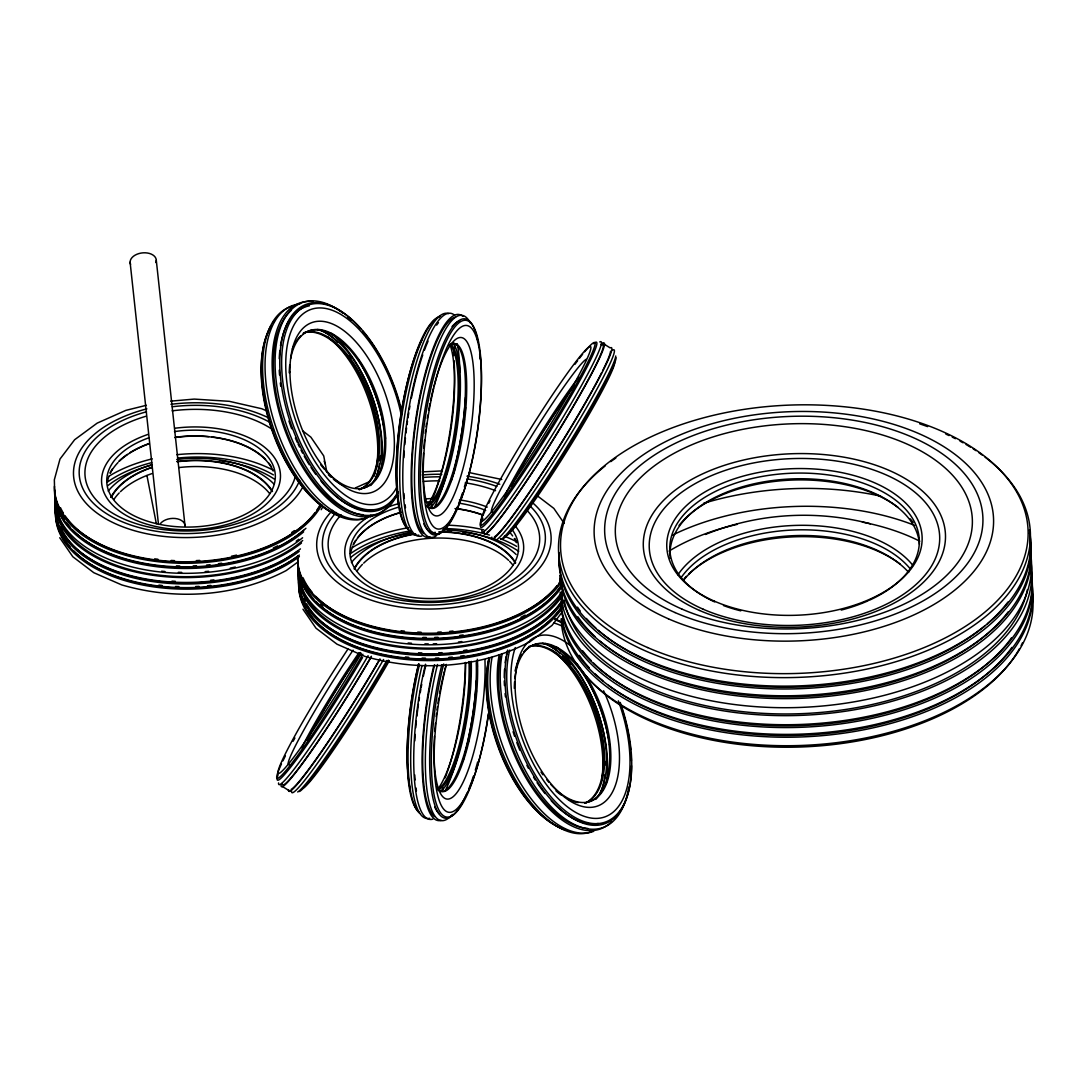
<?xml version="1.0" encoding="UTF-8"?>
<svg xmlns="http://www.w3.org/2000/svg" width="1086" height="1086" viewBox="0 0 1086 1086"><rect width="100%" height="100%" fill="white"/><g stroke="black" fill="none" stroke-linecap="round" stroke-linejoin="round"><path stroke-width="1.5" d="M561.869 612.409L552.041 625.387L529.71 641.88M298.338 561.666L286.283 570.517C236.096 596.893 175.769 600.667 121.673 584.892L93.803 572.702L72.816 556.738L59.744 537.733M355.461 487.885L369.05 481.845M529.493 641.989C479.293 668.365 418.979 672.139 364.869 656.378L336.999 644.188L316.026 628.21L302.94 609.205M705.466 534.461C757.417 513.135 816.115 509.592 870.375 523.805M146.352 405.295L125.854 410.372L97.17 423.133L74.622 439.735L59.988 459.066L54.341 479.808L54.476 484.777A136.836 78.518 -2.2 0 0 167.746 561.136A136.836 78.518 -2.2 0 0 321.008 504.528M170.733 401.141L194.258 399.091L229.336 401.331L261.794 408.743L268.12 411.513M422.332 471.881L442.464 470.876M469.193 472.586L501.746 479.483M602.798 343.298L610.196 347.914A112.577 8.091 -58 0 1 557.566 449.278A112.577 8.091 -58 0 1 491.809 537.136M282.645 786.617L290.03 791.232M536.796 495.406L553.833 508.384L564.163 523.371M302.777 430.911L310.868 437.142L323.723 455.916L326.805 471.853M146.936 475.492L156.343 523.723M156.303 260.355L185.041 525.963A13.141 8.43 -6.2 0 0 175.199 518.484A13.141 8.43 -6.2 0 0 160.538 523.452M130.103 262.201L158.488 524.443M174.479 431.576A84.341 48.395 -2.2 0 1 273.333 486.976A84.341 48.395 -2.2 0 1 141.099 518.918A84.341 48.395 -2.2 0 1 149.067 437.712M174.846 428.251A89.5 51.354 -2.2 0 1 278.002 488.116A89.5 51.354 -2.2 0 1 136.632 520.561A89.5 51.354 -2.2 0 1 148.171 434.359M295.609 475.261A105.831 60.735 -2.2 0 1 128.162 520.791A105.831 60.735 -2.2 0 1 146.189 416.196M172.145 410.834A105.831 60.735 -2.2 0 1 274.229 430.721M299.614 480.284A111.559 64.02 -2.2 0 1 119.772 520.71A111.559 64.02 -2.2 0 1 146.515 411.77M172.335 406.748A111.559 64.02 -2.2 0 1 270.061 422.413M303.17 486.256A117.288 67.305 -2.2 0 1 111.939 522.081A117.288 67.305 -2.2 0 1 146.881 408.852M170.977 404.304A117.288 67.305 -2.2 0 1 268.704 417.893M324.13 461.197A136.836 78.518 -2.2 0 1 325.311 464.238M294.442 530.592A135.261 77.608 -2.2 0 1 291.686 532.479M236.572 555.109A135.261 77.608 -2.2 0 1 231.522 556.208M199.702 560.417A135.261 77.608 -2.2 0 1 196.335 560.593M174.52 560.62A135.261 77.608 -2.2 0 1 171.167 560.444M157.918 559.249A135.261 77.608 -2.2 0 1 154.674 558.842M320.234 504.596A135.261 77.608 -2.2 0 1 316.84 510.149M314.872 512.891A135.261 77.608 -2.2 0 1 188 562.372A135.261 77.608 -2.2 0 1 65.146 515.891M63.409 513.189A135.261 77.608 -2.2 0 1 60.49 507.705M321.795 504.732A136.836 78.518 -2.2 0 1 168.982 562.738A136.836 78.518 -2.2 0 1 54.531 486.297M322.623 507.067A136.836 78.518 -2.2 0 1 321.198 509.701M305.926 528.285A136.836 78.518 -2.2 0 1 150.832 564.381A136.836 78.518 -2.2 0 1 54.68 489.949M303.523 530.362A135.261 77.608 -2.2 0 1 72.789 530.09M70.468 527.592A135.261 77.608 -2.2 0 1 66.287 522.393M64.454 519.719A135.261 77.608 -2.2 0 1 60.069 511.506M303.632 531.869A136.836 78.518 -2.2 0 1 148.877 565.575A136.836 78.518 -2.2 0 1 54.734 491.469M302.6 537.76A136.836 78.518 -2.2 0 1 145.483 569.838A136.836 78.518 -2.2 0 1 55.169 493.18M298.826 539.253A135.261 77.608 -2.2 0 1 296.22 541.195M235.336 567.041A135.261 77.608 -2.2 0 1 230.273 568.114M208.58 571.29A135.261 77.608 -2.2 0 1 205.213 571.603M181.688 572.39A135.261 77.608 -2.2 0 1 178.335 572.308M164.936 571.507A135.261 77.608 -2.2 0 1 161.638 571.182M302.695 540.502A135.261 77.608 -2.2 0 1 160.212 575.268A135.261 77.608 -2.2 0 1 57.897 513.026M301.514 543.027A136.836 78.518 -2.2 0 1 144.655 573.91A136.836 78.518 -2.2 0 1 55.332 497.442M300.428 548.892A136.836 78.518 -2.2 0 1 143.854 578.594A136.836 78.518 -2.2 0 1 55.508 502.316M297.944 550.874A135.261 77.608 -2.2 0 1 163.009 581.933A135.261 77.608 -2.2 0 1 60.667 527.022M299.193 551.403A136.836 78.518 -2.2 0 1 145.483 580.399A136.836 78.518 -2.2 0 1 55.332 506.972M299.329 555.055A136.836 78.518 -2.2 0 1 145.619 584.051A136.836 78.518 -2.2 0 1 55.467 510.624M298.148 556.046A135.261 77.608 -2.2 0 1 73.59 550.765M70.156 546.991A135.261 77.608 -2.2 0 1 60.87 532.194M299.383 556.575A136.836 78.518 -2.2 0 1 145.687 585.571A136.836 78.518 -2.2 0 1 55.535 512.144M277.731 545.824A135.261 77.608 -2.2 0 1 273.346 547.955M221.612 563.213A135.261 77.608 -2.2 0 1 218.327 563.702M210.019 564.734A135.261 77.608 -2.2 0 1 206.652 565.059M196.525 565.765A135.261 77.608 -2.2 0 1 193.159 565.901M179.774 565.969A135.261 77.608 -2.2 0 1 176.407 565.86M213.956 579.87A135.261 77.608 -2.2 0 1 210.616 580.25M175.321 581.309A135.261 77.608 -2.2 0 1 171.968 581.132M210.806 585.422A135.261 77.608 -2.2 0 1 207.453 585.748M199.009 586.372A135.261 77.608 -2.2 0 1 195.643 586.521M178.878 586.603A135.261 77.608 -2.2 0 1 175.525 586.481M162.181 585.476A135.261 77.608 -2.2 0 1 158.909 585.11M107.595 480.867A84.341 48.395 -2.2 0 1 109.007 476.13M110.392 473.034A84.341 48.395 -2.2 0 1 118.062 462.487M119.297 461.251A84.341 48.395 -2.2 0 1 149.298 443.699M174.71 437.549A84.341 48.395 -2.2 0 1 273.183 471.08M113.935 499.411A84.341 48.395 -2.2 0 1 119.229 492.908M120.465 491.673A84.341 48.395 -2.2 0 1 152.054 473.564M179.217 467.537A84.341 48.395 -2.2 0 1 269.654 493.614M111.329 497.469A84.341 48.395 -2.2 0 1 151.823 467.577M177.317 461.767A84.341 48.395 -2.2 0 1 272.097 491.524M110.935 497.361A84.749 48.626 -2.2 0 1 151.633 467.333M176.882 461.536A84.749 48.626 -2.2 0 1 272.477 491.388M108.206 491.076A93.138 53.445 -2.2 0 1 152.352 464.577M176.733 459.514A93.138 53.445 -2.2 0 1 274.025 484.112M109.998 473.034A84.749 48.626 -2.2 0 1 112.387 468.962M118.944 461.183A84.749 48.626 -2.2 0 1 127.279 454.423M129.994 452.645A84.749 48.626 -2.2 0 1 149.094 443.55M175.946 437.196A84.749 48.626 -2.2 0 1 193.308 435.961M194.991 435.948A84.749 48.626 -2.2 0 1 208.553 436.572M211.879 436.925A84.749 48.626 -2.2 0 1 265.622 459.432M268.866 463.152A84.749 48.626 -2.2 0 1 271.541 467.061M107.677 485.754A106.659 61.196 -2.2 0 1 150.995 465.256M219.576 460.6A106.659 61.196 -2.2 0 1 274.106 478.926M107.202 482.225A111.559 64.02 -2.2 0 1 151.687 462.65M177.547 458.088A111.559 64.02 -2.2 0 1 273.4 474.894M109.265 476.035A116.46 66.83 -2.2 0 1 152.298 458.862M176.855 454.695A116.46 66.83 -2.2 0 1 272.898 470.034M429.676 818.26A112.129 27.842 -81.9 0 1 422.02 665.542M432.798 819.17A112.577 27.951 -81.9 0 1 425.481 664.238M441.174 820.364A112.577 27.951 -81.9 0 1 433.857 665.446M488.388 713.787A107.799 26.77 -81.9 0 1 441.513 813.984A107.799 26.77 -81.9 0 1 443.712 663.967M489.379 707.828A102.776 25.521 -81.9 0 1 444.513 810.02A102.776 25.521 -81.9 0 1 445.966 666.329M443.169 788.151A96.708 24.014 -81.9 0 1 441.364 791.341M477.216 662.08A108.722 27.001 -81.9 0 1 477.107 667.252M476.455 680.393A108.722 27.001 -81.9 0 1 464.713 754.797M464.279 756.467A108.722 27.001 -81.9 0 1 462.935 761.422M477.65 762.005A109.143 27.109 -81.9 0 1 475.329 770.11M473.374 776.259A109.143 27.109 -81.9 0 1 471.894 780.617M471.324 782.246A109.143 27.109 -81.9 0 1 468.948 788.49M467.116 792.861A109.143 27.109 -81.9 0 1 432.472 796.011A109.143 27.109 -81.9 0 1 441.866 664.7M468.989 661.51A83.215 20.661 -81.9 0 1 438.377 789.06M465.432 662.46A102.776 25.521 -81.9 0 1 447.432 771.589M446.93 773.028A102.776 25.521 -81.9 0 1 445.138 777.915M409.816 787.513A102.776 25.521 -81.9 0 1 409.15 783.793M408.716 780.848A102.776 25.521 -81.9 0 1 407.847 772.784M407.589 769.336A102.776 25.521 -81.9 0 1 418.626 663.953M418.626 811.744A107.799 26.77 -81.9 0 1 418.775 663.655M439.477 813.957A107.025 26.58 -81.9 0 1 434.671 806.952M484.94 659.704A90.057 22.358 -81.9 0 1 458.577 790.309A90.057 22.358 -81.9 0 1 434.454 736.281M434.767 731.448A90.057 22.358 -81.9 0 1 435.445 723.235M436.151 716.624A90.057 22.358 -81.9 0 1 436.545 713.326M436.979 709.986A90.057 22.358 -81.9 0 1 437.441 706.633M437.93 703.294A90.057 22.358 -81.9 0 1 438.73 698.298M439.599 693.384A90.057 22.358 -81.9 0 1 444.405 671.257M444.853 669.533A90.057 22.358 -81.9 0 1 446.251 664.415M434.427 816.604A110.392 27.408 -81.9 0 1 434.631 664.754M452.373 814.446A112.129 27.842 -81.9 0 1 426.377 784.879A112.129 27.842 -81.9 0 1 437.495 664.51M477.256 662.188A86.622 21.503 -81.9 0 1 477.338 666.994M476.455 690.601A86.622 21.503 -81.9 0 1 476.17 694.008M474.283 710.57A86.622 21.503 -81.9 0 1 473.822 713.787M468.894 739.878A86.622 21.503 -81.9 0 1 468.134 743.082M470.238 661.686A83.215 20.661 -81.9 0 1 438.459 789.902M471.243 661.333A86.622 21.503 -81.9 0 1 440.577 791.626M477.324 659.243A83.215 20.661 -81.9 0 1 464.333 757.879A83.215 20.661 -81.9 0 1 436.599 786.766M476.238 662.541A83.215 20.661 -81.9 0 1 464.184 754.132A83.215 20.661 -81.9 0 1 438.052 789.984M458.591 753.032A102.233 25.385 -81.9 0 1 445.681 789.821M465.541 662.976A90.057 22.358 -81.9 0 1 438.663 788.056M419.63 813.238A109.143 27.109 -81.9 0 1 419.454 664.632M416.427 790.852A110.392 27.408 -81.9 0 1 415.992 787.934M415.11 780.006A110.392 27.408 -81.9 0 1 414.73 774.888M414.784 740.91A110.392 27.408 -81.9 0 1 415.191 734.435M415.721 727.81A110.392 27.408 -81.9 0 1 416.345 721.131M416.902 716.136A110.392 27.408 -81.9 0 1 418.409 704.38M418.911 700.986A110.392 27.408 -81.9 0 1 419.427 697.619M420.255 692.596A110.392 27.408 -81.9 0 1 420.825 689.284M421.124 687.642A110.392 27.408 -81.9 0 1 421.735 684.37M423.364 676.211A110.392 27.408 -81.9 0 1 425.875 665.094M368.086 655.7A112.129 8.064 -58 0 1 307.501 750.888A112.129 8.064 -58 0 1 278.573 782.938M371.412 656.256A110.392 7.928 -58 0 1 311.275 750.983A110.392 7.928 -58 0 1 282.292 783.237M371.005 657.315A112.577 8.091 -58 0 1 310.175 752.883A112.577 8.091 -58 0 1 281.125 785.069M380.073 659.026A112.577 8.091 -58 0 1 318.415 756.29A112.577 8.091 -58 0 1 288.523 789.671M386.887 660.451A109.143 7.846 -58 0 1 297.673 791.979M301.759 747.779A83.215 5.987 -58 0 1 358.882 652.808M361.285 653.256A102.776 7.385 -58 0 1 278.6 773.368A102.776 7.385 -58 0 1 347.982 649.021M362.873 654.22A107.799 7.751 -58 0 1 295.854 757.96A107.799 7.751 -58 0 1 281.491 763.892M282.93 760.865A107.799 7.751 -58 0 1 285.387 755.897M293.125 741.222A107.799 7.751 -58 0 1 294.903 737.978M362.575 657.519A109.143 7.846 -58 0 1 300.673 753.793A109.143 7.846 -58 0 1 278.125 774.63M389.345 660.668A102.776 7.385 -58 0 1 303.333 788.042M379.679 659.365A110.392 7.928 -58 0 1 291.17 789.386M383.575 659.473A112.129 8.064 -58 0 1 321.755 757.186A112.129 8.064 -58 0 1 291.564 791.042M307.162 740.028A83.215 5.987 -58 0 1 359.995 653.5M289.405 764.463A90.057 6.475 -58 0 1 304.555 728.747A90.057 6.475 -58 0 1 353.099 650.134M312.116 730.254A86.622 6.231 -58 0 1 320.424 715.742M321.239 714.344A86.622 6.231 -58 0 1 360.294 652.55M388.421 660.179A107.799 7.751 -58 0 1 299.478 791.518M405.512 507.678A110.392 27.408 -81.9 0 1 405.078 504.759M404.345 498.474A110.392 27.408 -81.9 0 1 403.938 493.438M403.87 457.735A110.392 27.408 -81.9 0 1 404.277 451.26M404.793 444.636A110.392 27.408 -81.9 0 1 405.431 437.97M405.974 432.961A110.392 27.408 -81.9 0 1 406.585 427.952M407.033 424.585A110.392 27.408 -81.9 0 1 407.494 421.205M407.983 417.825A110.392 27.408 -81.9 0 1 408.784 412.761M409.327 409.422A110.392 27.408 -81.9 0 1 409.911 406.11M411.445 397.924A110.392 27.408 -81.9 0 1 422.753 354.905M424.436 350.208A110.392 27.408 -81.9 0 1 428.088 341.085M436.653 325.108A110.392 27.408 -81.9 0 1 438.472 322.664M411.35 531.583A109.143 27.109 -81.9 0 1 400.72 423.431A109.143 27.109 -81.9 0 1 440.441 316.026M418.762 535.086A112.129 27.842 -81.9 0 1 403.449 423.92A112.129 27.842 -81.9 0 1 448.654 313.637M421.884 535.995A112.577 27.951 -81.9 0 1 407.331 418.544A112.577 27.951 -81.9 0 1 454.6 315.211M430.26 537.19A112.577 27.951 -81.9 0 1 415.707 419.739A112.577 27.951 -81.9 0 1 462.975 316.406M453.351 352.353A102.776 25.521 -81.9 0 1 453.676 355.611M454.084 360.742A102.776 25.521 -81.9 0 1 436.504 488.415M436.015 489.854A102.776 25.521 -81.9 0 1 432.377 499.356M400.951 512.47A102.776 25.521 -81.9 0 1 399.648 507.814M398.888 504.338A102.776 25.521 -81.9 0 1 398.236 500.619M398.005 499.166A102.776 25.521 -81.9 0 1 396.933 489.623M396.675 486.161A102.776 25.521 -81.9 0 1 422.142 339.348M407.712 528.57A107.799 26.77 -81.9 0 1 400.612 417.676A107.799 26.77 -81.9 0 1 439.043 317.18M449.075 345.769A83.215 20.661 -81.9 0 1 464.224 424.124A83.215 20.661 -81.9 0 1 428.386 506.986M451.314 343.61A83.215 20.661 -81.9 0 1 462.079 430.423A83.215 20.661 -81.9 0 1 427.137 506.809M436.056 536.05A112.129 27.842 -81.9 0 1 419.848 414.676A112.129 27.842 -81.9 0 1 470.347 323.044M441.459 531.271A112.129 27.842 -81.9 0 1 438.744 534.068M457.423 506.809A109.143 27.109 -81.9 0 1 420.201 504.271A109.143 27.109 -81.9 0 1 438.554 355.964A109.143 27.109 -81.9 0 1 477.894 341.411M479.673 354.063A109.143 27.109 -81.9 0 1 480.08 359.045M465.813 482.116A109.143 27.109 -81.9 0 1 464.401 486.935M462.46 493.085A109.143 27.109 -81.9 0 1 460.98 497.442M460.396 499.071A109.143 27.109 -81.9 0 1 458.631 503.795M453.907 343.217A96.708 24.014 -81.9 0 1 455.007 348.022M432.242 504.976A96.708 24.014 -81.9 0 1 430.45 508.167M433.925 386.358A90.057 22.358 -81.9 0 1 472.668 360.742A90.057 22.358 -81.9 0 1 450.663 502.044A90.057 22.358 -81.9 0 1 423.54 453.106M423.852 448.274A90.057 22.358 -81.9 0 1 424.531 440.061M425.237 433.45A90.057 22.358 -81.9 0 1 425.631 430.151M426.051 426.812A90.057 22.358 -81.9 0 1 426.526 423.459M427.273 418.449A90.057 22.358 -81.9 0 1 427.816 415.123M428.671 410.209A90.057 22.358 -81.9 0 1 429.92 403.72M430.585 400.503A90.057 22.358 -81.9 0 1 433.477 388.082M465.541 397.218A108.722 27.001 -81.9 0 1 454.165 470.129M453.364 473.292A108.722 27.001 -81.9 0 1 451.097 481.492M450.283 344.683A83.215 20.661 -81.9 0 1 455.129 427.232A83.215 20.661 -81.9 0 1 427.463 505.886M435.35 532.33A107.025 26.58 -81.9 0 1 423.744 523.778M452.047 326.56A107.025 26.58 -81.9 0 1 459.663 320.899M453.12 342.769A86.622 21.503 -81.9 0 1 457.22 427.504A86.622 21.503 -81.9 0 1 429.662 508.452M423.513 533.43A110.392 27.408 -81.9 0 1 416.237 419.861A110.392 27.408 -81.9 0 1 455.591 316.936M465.541 407.426A86.622 21.503 -81.9 0 1 465.256 410.834M464.374 419.386A86.622 21.503 -81.9 0 1 463.993 422.576M454.667 469.614A86.622 21.503 -81.9 0 1 453.256 474.365M450.595 343.95A83.215 20.661 -81.9 0 1 456.378 427.422A83.215 20.661 -81.9 0 1 427.545 506.728M457.26 343.787A102.233 25.385 -81.9 0 1 459.867 371.955M447.676 469.858A102.233 25.385 -81.9 0 1 434.753 506.66M450.133 344.914A90.057 22.358 -81.9 0 1 451.165 427.517A90.057 22.358 -81.9 0 1 426.92 506.076M601.671 345.158A110.392 7.928 -58 0 1 557.661 432.282A110.392 7.928 -58 0 1 487.071 532.235M616.115 357.81A107.799 7.751 -58 0 1 564.272 453.364A107.799 7.751 -58 0 1 502.764 538.982M614.69 362.765A102.776 7.385 -58 0 1 565.263 453.88A102.776 7.385 -58 0 1 506.619 535.507M593.485 343.719A109.143 7.846 -58 0 1 539.579 448.084A109.143 7.846 -58 0 1 482.876 518.293M599.771 341.941A112.129 8.064 -58 0 1 547.358 442.898A112.129 8.064 -58 0 1 481.858 530.402M601.074 344.506A112.577 8.091 -58 0 1 553.29 439.667A112.577 8.091 -58 0 1 484.41 532.52M584.621 351.783A107.799 7.751 -58 0 1 546.285 434.753A107.799 7.751 -58 0 1 482.469 516.583M482.971 515.388A107.799 7.751 -58 0 1 484.777 511.357M488.673 503.361A107.799 7.751 -58 0 1 490.03 500.687M574.861 364.394A107.799 7.751 -58 0 1 577.643 360.674M579.381 358.38A107.799 7.751 -58 0 1 582.625 354.226M612.762 350.045A112.129 8.064 -58 0 1 560.335 451.002A112.129 8.064 -58 0 1 494.849 538.507M615.735 355.991A109.143 7.846 -58 0 1 563.254 452.753A109.143 7.846 -58 0 1 500.958 539.443M504.298 496.791A83.215 5.987 -58 0 1 575.824 381.172M576.707 380.005A83.215 5.987 -58 0 1 578.879 377.236M492.691 511.913A90.057 6.475 -58 0 1 528.597 440.848A90.057 6.475 -58 0 1 586.182 359.317M610.549 351.294A110.392 7.928 -58 0 1 602.554 370.883M601.671 372.634A110.392 7.928 -58 0 1 592.766 389.453M591.911 390.987A110.392 7.928 -58 0 1 494.456 536.837M511.167 486.107A83.215 5.987 -58 0 1 574.087 385.666M513.909 480.392A86.622 6.231 -58 0 1 568.983 392.222M511.452 528.692A84.341 48.395 -2.2 0 1 468.704 593.39A84.341 48.395 -2.2 0 1 357.62 572.281A84.341 48.395 -2.2 0 1 398.372 507.203M426.092 502.112A84.341 48.395 -2.2 0 1 431.196 501.786M459.609 503.266A84.341 48.395 -2.2 0 1 485.686 510.42M515.09 525.787A89.5 51.354 -2.2 0 1 481.437 592.264A89.5 51.354 -2.2 0 1 364.122 583.576A89.5 51.354 -2.2 0 1 371.005 515.117M385.218 508.112A89.5 51.354 -2.2 0 1 398.874 503.551M424.68 498.99A89.5 51.354 -2.2 0 1 433.056 498.488M459.446 499.886A89.5 51.354 -2.2 0 1 487.261 507.094M526.764 510.149A105.831 60.735 -2.2 0 1 433.857 602.404A105.831 60.735 -2.2 0 1 341.085 514.886M423.445 481.451A105.831 60.735 -2.2 0 1 439.681 480.826M465.378 482.822A105.831 60.735 -2.2 0 1 495.555 490.682M529.547 505.547A111.559 64.02 -2.2 0 1 435.825 604.902A111.559 64.02 -2.2 0 1 336.253 512.497M423.621 477.406A111.559 64.02 -2.2 0 1 439.966 476.808M466.953 478.899A111.559 64.02 -2.2 0 1 496.818 486.419M532.344 502.533A117.288 67.305 -2.2 0 1 512.103 589.779A117.288 67.305 -2.2 0 1 359.819 595.739A117.288 67.305 -2.2 0 1 332.628 510.352M422.223 474.949A117.288 67.305 -2.2 0 1 441.812 474.256M466.966 476.184A117.288 67.305 -2.2 0 1 499.764 484.234M561.774 579.938A136.836 78.518 -2.2 0 1 407.426 632.323A136.836 78.518 -2.2 0 1 297.673 556.249M560.96 580.25A135.261 77.608 -2.2 0 1 559.086 583.006M557.023 585.734A135.261 77.608 -2.2 0 1 438.771 633.627A135.261 77.608 -2.2 0 1 315.782 596.39M312.361 592.617A135.261 77.608 -2.2 0 1 303.075 577.806M561.829 581.458A136.836 78.518 -2.2 0 1 407.481 633.844A136.836 78.518 -2.2 0 1 297.727 557.77M561.964 585.11A136.836 78.518 -2.2 0 1 407.63 637.496A136.836 78.518 -2.2 0 1 297.876 561.421M561.163 585.422A135.261 77.608 -2.2 0 1 444.052 638.527A135.261 77.608 -2.2 0 1 315.985 601.563M313.664 599.065A135.261 77.608 -2.2 0 1 304.542 585.734M562.032 586.63A136.836 78.518 -2.2 0 1 407.684 639.016A136.836 78.518 -2.2 0 1 297.931 562.942M563.064 590.2A136.836 78.518 -2.2 0 1 409.042 643.984A136.836 78.518 -2.2 0 1 298.121 567.802M562.385 593.16A135.261 77.608 -2.2 0 1 421.205 648.03A135.261 77.608 -2.2 0 1 301.094 584.499M563.227 594.449A136.836 78.518 -2.2 0 1 406.531 648.003A136.836 78.518 -2.2 0 1 298.528 568.915M562.562 600.626A136.836 78.518 -2.2 0 1 405.553 652.754A136.836 78.518 -2.2 0 1 298.718 573.788M561.761 600.938A135.261 77.608 -2.2 0 1 431.997 654.532A135.261 77.608 -2.2 0 1 306.605 603.992M305.139 601.25A135.261 77.608 -2.2 0 1 303.876 598.495M562.629 602.146A136.836 78.518 -2.2 0 1 405.607 654.274A136.836 78.518 -2.2 0 1 298.772 575.308M562.765 605.798A136.836 78.518 -2.2 0 1 408.417 658.17A136.836 78.518 -2.2 0 1 298.677 582.096M561.964 606.11A135.261 77.608 -2.2 0 1 433.463 659.677A135.261 77.608 -2.2 0 1 307.609 610.522M306.048 607.793A135.261 77.608 -2.2 0 1 304.066 603.667M562.819 607.318A136.836 78.518 -2.2 0 1 408.485 659.691A136.836 78.518 -2.2 0 1 298.731 583.63M525.149 615.097A135.261 77.608 -2.2 0 1 520.927 617.31M463.179 634.943A135.261 77.608 -2.2 0 1 459.88 635.405M438.038 637.319A135.261 77.608 -2.2 0 1 434.685 637.428M426.323 637.496A135.261 77.608 -2.2 0 1 422.97 637.441M322.827 606.355A135.261 77.608 -2.2 0 1 320.397 604.278M453.011 631.034A135.261 77.608 -2.2 0 1 449.658 631.373M441.215 631.984A135.261 77.608 -2.2 0 1 437.848 632.147M421.083 632.228A135.261 77.608 -2.2 0 1 417.73 632.093M404.386 631.102A135.261 77.608 -2.2 0 1 401.114 630.735M461.781 641.568A135.261 77.608 -2.2 0 1 458.468 642.016M436.613 643.767A135.261 77.608 -2.2 0 1 433.26 643.849M428.251 643.903A135.261 77.608 -2.2 0 1 424.897 643.862M411.472 643.251A135.261 77.608 -2.2 0 1 408.132 642.98M467.034 649.944A135.261 77.608 -2.2 0 1 463.776 650.446M442.016 652.672A135.261 77.608 -2.2 0 1 438.635 652.835M421.884 652.917A135.261 77.608 -2.2 0 1 418.517 652.781M463.966 655.618A135.261 77.608 -2.2 0 1 460.681 656.093M452.333 657.071A135.261 77.608 -2.2 0 1 448.966 657.369M438.839 658.007A135.261 77.608 -2.2 0 1 435.486 658.116M425.44 658.157A135.261 77.608 -2.2 0 1 422.087 658.075M408.689 657.274A135.261 77.608 -2.2 0 1 405.39 656.949M350.792 552.34A84.341 48.395 -2.2 0 1 352.855 546.041M353.588 544.507A84.341 48.395 -2.2 0 1 400.15 512.741M454.98 508.587A84.341 48.395 -2.2 0 1 482.944 515.212M509.592 532.181A84.341 48.395 -2.2 0 1 512.646 535.955M514.343 538.561A84.341 48.395 -2.2 0 1 516.379 542.566M357.131 570.883A84.341 48.395 -2.2 0 1 362.425 564.381M363.674 563.145A84.341 48.395 -2.2 0 1 508.56 560.322M509.633 561.394A84.341 48.395 -2.2 0 1 512.864 565.087M354.525 568.955A84.341 48.395 -2.2 0 1 415.558 533.973M439.111 532.045A84.341 48.395 -2.2 0 1 515.293 563.01M354.131 568.847A84.749 48.626 -2.2 0 1 415.463 533.688M439.138 531.76A84.749 48.626 -2.2 0 1 515.674 562.874M351.402 562.562A93.138 53.445 -2.2 0 1 410.25 532.493M442.599 529.805A93.138 53.445 -2.2 0 1 516.149 554.512M353.194 544.507A84.749 48.626 -2.2 0 1 355.584 540.434M357.525 537.774A84.749 48.626 -2.2 0 1 398.44 513.026M458.346 508.832A84.749 48.626 -2.2 0 1 483.189 515.076M514.737 538.534A84.749 48.626 -2.2 0 1 516.787 542.552M350.873 557.24A106.659 61.196 -2.2 0 1 410.752 533.145M448.219 530.878A106.659 61.196 -2.2 0 1 451.491 531.04M462.772 532.072A106.659 61.196 -2.2 0 1 518.674 551.321M350.398 553.711A111.559 64.02 -2.2 0 1 409.612 531.068M443.672 528.543A111.559 64.02 -2.2 0 1 489.501 535.099M500.415 538.737A111.559 64.02 -2.2 0 1 516.597 546.367M352.461 547.507A116.46 66.83 -2.2 0 1 408.431 527.728M447.065 525.162A116.46 66.83 -2.2 0 1 483.799 529.846M504.366 536.185A116.46 66.83 -2.2 0 1 516.108 541.507M397.938 492.039A107.799 54.11 70.4 0 1 301.229 444.418A107.799 54.11 70.4 0 1 309.211 304.745A107.799 54.11 70.4 0 1 402.404 413.983M397.395 486.175A102.776 51.585 70.4 0 1 304.786 442.993A102.776 51.585 70.4 0 1 312.496 308.94A102.776 51.585 70.4 0 1 401.44 415.857M342.022 516.705A109.143 54.789 70.4 0 1 274.052 434.794A109.143 54.789 70.4 0 1 271.025 325.746M272.857 322.909A109.143 54.789 70.4 0 1 274.853 320.316M365.738 518.036A112.129 56.282 70.4 0 1 273.333 427.843A112.129 56.282 70.4 0 1 294.197 305.818M367.027 518.036A112.577 56.513 70.4 0 1 274.391 422.603A112.577 56.513 70.4 0 1 299.722 304.026M373.068 515.348A112.577 56.513 70.4 0 1 370.122 516.882M384.322 509.891A112.577 56.513 70.4 0 1 283.229 425.345A112.577 56.513 70.4 0 1 313.053 301.541M305.451 332.411A83.215 41.77 70.4 0 1 370.19 399.349A83.215 41.77 70.4 0 1 359.52 489.514M340.746 515.809A107.799 54.11 70.4 0 1 273.631 434.916A107.799 54.11 70.4 0 1 270.631 327.212M290.668 358.611A83.215 41.77 70.4 0 1 349.217 347.479A83.215 41.77 70.4 0 1 384.281 459.541A83.215 41.77 70.4 0 1 325.732 470.686M324.714 469.573A83.215 41.77 70.4 0 1 320.709 464.822M289.243 372.878A83.215 41.77 70.4 0 1 289.758 364.692M341.371 484.6A83.215 41.77 70.4 0 1 333.402 479.238M330.877 477.121A83.215 41.77 70.4 0 1 328.366 474.813M292.351 349.054A83.215 41.77 70.4 0 1 294.238 344.764M295.025 343.298A83.215 41.77 70.4 0 1 300.673 335.9M303.021 333.959A83.215 41.77 70.4 0 1 374.779 392.752A83.215 41.77 70.4 0 1 361.204 488.7M396.933 495.297A112.129 56.282 70.4 0 1 317.709 483.487A112.129 56.282 70.4 0 1 276.319 344.384A112.129 56.282 70.4 0 1 342.701 312.985M347.561 316.976A112.129 56.282 70.4 0 1 351.199 320.302M398.372 491.931A109.143 54.789 70.4 0 1 316.555 474.243A109.143 54.789 70.4 0 1 283.731 332.411A109.143 54.789 70.4 0 1 360.579 328.637M362.697 331.081A109.143 54.789 70.4 0 1 398.793 401.535M399.702 404.752A109.143 54.789 70.4 0 1 401.711 412.829M321.578 330.375A89.839 45.096 70.4 0 1 337.515 342.076M349.081 355.394A89.839 45.096 70.4 0 1 350.995 358.041M380.331 456.011A89.839 45.096 70.4 0 1 379.896 460.79M379.489 463.844A89.839 45.096 70.4 0 1 375.824 477.989M373.095 509.66A107.025 53.716 70.4 0 1 320.927 481.03M315.863 474.487A107.025 53.716 70.4 0 1 311.03 467.482M309.293 464.74A107.025 53.716 70.4 0 1 304.216 456.106M302.587 453.106A107.025 53.716 70.4 0 1 301.012 450.079M299.492 446.998A107.025 53.716 70.4 0 1 298.026 443.916M297.347 442.45A107.025 53.716 70.4 0 1 295.378 437.97M291.686 428.766A107.025 53.716 70.4 0 1 288.957 420.988M280.758 386.249A107.025 53.716 70.4 0 1 280.324 382.978M279.536 374.901A107.025 53.716 70.4 0 1 279.265 370.177M279.251 358.733A107.025 53.716 70.4 0 1 279.862 350.52M280.487 345.837A107.025 53.716 70.4 0 1 309.32 305.845M358.421 359.67A102.233 51.313 70.4 0 1 383.847 427.056M384.892 433.626A102.233 51.313 70.4 0 1 385.503 438.608M317.533 329.492A86.622 43.481 70.4 0 1 373.082 399.051A86.622 43.481 70.4 0 1 370.638 485.578M303.496 332.845A83.215 41.77 70.4 0 1 370.747 397.517A83.215 41.77 70.4 0 1 359.113 489.705M362.86 514.683A110.392 55.413 70.4 0 1 284.763 426.404A110.392 55.413 70.4 0 1 291.428 310.27M331.61 333.348A96.708 48.544 70.4 0 1 381.295 468.758M327.198 336.565A90.057 45.205 70.4 0 1 376.204 467.93M375.471 471.324A90.057 45.205 70.4 0 1 374.113 476.17M590.865 831.849A112.129 56.282 70.4 0 1 516.284 781.133A112.129 56.282 70.4 0 1 489.664 658.415M530.565 646.224A83.215 41.77 70.4 0 1 595.318 713.163A83.215 41.77 70.4 0 1 584.635 803.328M620.255 702.479A107.799 54.11 70.4 0 1 578.743 819.428A107.799 54.11 70.4 0 1 509.728 650.093M554.96 619.631A107.799 54.11 70.4 0 1 562.317 622.916M593.703 831.306A112.577 56.513 70.4 0 1 518.823 780.4A112.577 56.513 70.4 0 1 492.094 657.179M611.73 821.586A112.577 56.513 70.4 0 1 532.303 787.988A112.577 56.513 70.4 0 1 499.207 654.641M514.886 678.492A83.215 41.77 70.4 0 1 571.358 658.211A83.215 41.77 70.4 0 1 609.748 771.372A83.215 41.77 70.4 0 1 550.846 784.486M548.837 782.246A83.215 41.77 70.4 0 1 546.828 779.87M542.891 774.78A83.215 41.77 70.4 0 1 540.977 772.092M514.33 688.388A83.215 41.77 70.4 0 1 514.588 681.709M578.186 802.581A83.215 41.77 70.4 0 1 569.295 799.812M561.041 794.952A83.215 41.77 70.4 0 1 555.991 790.92M515.076 671.039A83.215 41.77 70.4 0 1 518.701 659.949M519.352 658.578A83.215 41.77 70.4 0 1 521.85 654.342M523.751 651.871A83.215 41.77 70.4 0 1 597.829 701.339A83.215 41.77 70.4 0 1 586.318 802.5M565.697 830.084A109.143 54.789 70.4 0 1 504.243 761.042A109.143 54.789 70.4 0 1 489.107 657.831M618.328 700.837A102.776 51.585 70.4 0 1 577.833 813.563A102.776 51.585 70.4 0 1 515.28 647.568M554.091 623.038A102.776 51.585 70.4 0 1 562.426 626.296M628.808 787.024A112.129 56.282 70.4 0 1 550.493 806.111A112.129 56.282 70.4 0 1 502.153 653.948M554.946 618.871A112.129 56.282 70.4 0 1 562.657 623.16M631.482 765.671A109.143 54.789 70.4 0 1 558.978 807.889A109.143 54.789 70.4 0 1 507.515 651.274M555.19 619.291A109.143 54.789 70.4 0 1 562.67 622.902M619.835 702.628A109.143 54.789 70.4 0 1 622.482 710.556M622.97 712.144A109.143 54.789 70.4 0 1 629.052 737.815M629.581 741.154A109.143 54.789 70.4 0 1 630.627 749.476M630.939 752.761A109.143 54.789 70.4 0 1 631.4 760.797M603.612 690.791A90.057 45.205 70.4 0 1 605.187 801.495A90.057 45.205 70.4 0 1 531.773 753.372A90.057 45.205 70.4 0 1 528.61 641.622M529.778 640.591A90.057 45.205 70.4 0 1 570.164 645.41M565.86 829.623A107.799 54.11 70.4 0 1 504.271 762.155A107.799 54.11 70.4 0 1 488.809 659.066M545.199 643.455A89.839 45.096 70.4 0 1 560.172 653.596M562.629 655.89A89.839 45.096 70.4 0 1 570.272 664.184M605.662 761.517A89.839 45.096 70.4 0 1 605.649 764.87M605.024 774.59A89.839 45.096 70.4 0 1 600.354 793.228M598.21 823.459A107.025 53.716 70.4 0 1 551.213 800.776M545.023 793.567A107.025 53.716 70.4 0 1 537.095 782.707M535.276 779.924A107.025 53.716 70.4 0 1 533.538 777.155M528.515 768.426A107.025 53.716 70.4 0 1 526.914 765.399M519.855 750.263A107.025 53.716 70.4 0 1 516.814 742.58M514.601 736.349A107.025 53.716 70.4 0 1 513.081 731.692M505.452 696.791A107.025 53.716 70.4 0 1 505.085 693.533M504.461 685.537A107.025 53.716 70.4 0 1 504.284 680.895M504.257 677.65A107.025 53.716 70.4 0 1 504.542 669.207M505.166 662.745A107.025 53.716 70.4 0 1 506.13 656.663M506.47 654.967A107.025 53.716 70.4 0 1 507.664 650.012M582.707 672.139A102.233 51.313 70.4 0 1 608.961 740.856M609.504 744.1A102.233 51.313 70.4 0 1 610.223 749.096M542.661 643.292A86.622 43.481 70.4 0 1 598.21 712.85A86.622 43.481 70.4 0 1 595.752 799.391M528.624 646.645A83.215 41.77 70.4 0 1 595.345 709.85A83.215 41.77 70.4 0 1 585.693 802.948M587.974 828.482A110.392 55.413 70.4 0 1 521.104 766.594A110.392 55.413 70.4 0 1 500.442 655.971M556.738 647.147A96.708 48.544 70.4 0 1 606.178 784.038M552.312 650.378A90.057 45.205 70.4 0 1 601.59 780.277M1029.514 532.805A236.083 135.465 -2.2 0 1 806.857 688.361A236.083 135.465 -2.2 0 1 558.937 558.693M1029.772 539.62A236.083 135.465 -2.2 0 1 815.939 694.592A236.083 135.465 -2.2 0 1 559.765 575.634M1029.406 529.968A236.083 135.465 -2.2 0 1 803.789 685.673A236.083 135.465 -2.2 0 1 558.923 552.448M985.07 457.138A236.083 135.465 -2.2 0 1 951.893 638.853A236.083 135.465 -2.2 0 1 635.31 646.143A236.083 135.465 -2.2 0 1 605.201 465.894M610.766 461.631A236.083 135.465 -2.2 0 1 615.843 458.007M919.733 423.866A236.083 135.465 -2.2 0 1 927.607 426.622M945.838 434.088A236.083 135.465 -2.2 0 1 949.069 435.581M952.246 437.115A236.083 135.465 -2.2 0 1 955.395 438.69M960.024 441.12A236.083 135.465 -2.2 0 1 963.051 442.776M966.024 444.473A236.083 135.465 -2.2 0 1 970.368 447.079M973.192 448.857A236.083 135.465 -2.2 0 1 975.947 450.649M978.635 452.482A236.083 135.465 -2.2 0 1 982.545 455.265M1029.881 542.457A236.083 135.465 -2.2 0 1 816.048 697.429A236.083 135.465 -2.2 0 1 559.874 578.471M714.683 601.915A124.836 71.635 -2.2 0 1 705.126 497.144A124.836 71.635 -2.2 0 1 888.172 494.999A124.836 71.635 -2.2 0 1 869.642 600.096M868.108 600.789A124.836 71.635 -2.2 0 1 841.188 610.074M740.774 610.848A124.836 71.635 -2.2 0 1 723.48 605.54M670.266 558.231A124.836 71.635 -2.2 0 1 788.232 479.075A124.836 71.635 -2.2 0 1 919.448 544.276M679.049 525.461A127.754 73.305 -2.2 0 1 898.041 507.406M910.258 518.877A127.754 73.305 -2.2 0 1 913.136 522.57M677.908 574.793A127.754 73.305 -2.2 0 1 793.608 525.475A127.754 73.305 -2.2 0 1 913.014 565.507M680.732 578.186A124.836 71.635 -2.2 0 1 793.785 529.982A124.836 71.635 -2.2 0 1 910.448 569.105M683.841 579.924A124.836 71.635 -2.2 0 1 795.319 535.615A124.836 71.635 -2.2 0 1 908.67 572.403M684.194 578.702A127.754 73.305 -2.2 0 1 686.352 576.394M688.66 574.127A127.754 73.305 -2.2 0 1 900.226 564.163M1031.7 589.562A236.083 135.465 -2.2 0 1 811.989 744.942A236.083 135.465 -2.2 0 1 561.163 618.844M1031.374 581.051A236.083 135.465 -2.2 0 1 818.993 735.914A236.083 135.465 -2.2 0 1 561.584 618.735M1030.994 571.399A236.083 135.465 -2.2 0 1 817.161 726.371A236.083 135.465 -2.2 0 1 560.987 607.413M1030.885 568.562A236.083 135.465 -2.2 0 1 817.052 723.534A236.083 135.465 -2.2 0 1 560.878 604.576M1011.541 637.767A233.151 133.782 -2.2 0 1 810.468 725.149A233.151 133.782 -2.2 0 1 593.594 663.112M591.232 660.695A233.151 133.782 -2.2 0 1 582.68 650.813M1029.881 556.317A236.083 135.465 -2.2 0 1 816.55 714.466A236.083 135.465 -2.2 0 1 560.2 592.141M1030.234 551.539A236.083 135.465 -2.2 0 1 820.758 706.158A236.083 135.465 -2.2 0 1 561 592.549M1022.591 642.64A233.911 134.216 -2.2 0 1 1021.111 645.627M1019.51 648.613A233.911 134.216 -2.2 0 1 800.749 746.992A233.911 134.216 -2.2 0 1 577.168 663.913M1011.908 647.405A233.151 133.782 -2.2 0 1 824.193 733.769A233.151 133.782 -2.2 0 1 608.499 685.32M602.947 680.895A233.151 133.782 -2.2 0 1 595.196 673.944M589.318 667.917A233.151 133.782 -2.2 0 1 579.367 655.401M1031.266 578.214A236.083 135.465 -2.2 0 1 821.79 732.833A236.083 135.465 -2.2 0 1 562.019 619.224M1027.342 589.752A233.151 133.782 -2.2 0 1 794.626 713.869A233.151 133.782 -2.2 0 1 564.204 600.246M1008.351 611.649A233.151 133.782 -2.2 0 1 814.052 695.895A233.151 133.782 -2.2 0 1 600.124 641.174M594.952 636.532A233.151 133.782 -2.2 0 1 577.874 616.807M1007.971 601.997A233.151 133.782 -2.2 0 1 987.445 623.731M984.758 626.011A233.151 133.782 -2.2 0 1 598.427 630.382M595.834 628.061A233.151 133.782 -2.2 0 1 586.345 618.436M580.223 610.956A233.151 133.782 -2.2 0 1 577.508 607.155M672.763 534.977A198.331 113.813 -2.2 0 1 914.602 525.366M669.044 551.091A180.14 103.374 -2.2 0 1 737.299 524.334M862.352 522.108A180.14 103.374 -2.2 0 1 919.761 541.181M703.524 503.347A214.078 122.84 -2.2 0 1 880.583 496.112M130.591 264.346A13.141 8.43 -6.2 0 1 143.067 252.834A13.141 8.43 -6.2 0 1 155.882 262.568M462.079 496.75A107.799 26.77 -81.9 0 0 470.021 322.189A107.799 26.77 -81.9 0 0 420.703 462.392A107.799 26.77 -81.9 0 0 462.079 496.75M462.975 493.709A102.776 25.521 -81.9 0 0 470.537 327.28A102.776 25.521 -81.9 0 0 423.513 460.939A102.776 25.521 -81.9 0 0 462.975 493.709M507.189 490.94A102.776 7.385 -58 0 0 590.893 347.927A102.776 7.385 -58 0 0 510.406 461.876A102.776 7.385 -58 0 0 507.189 490.94M289.948 371.914A90.057 45.205 70.4 0 0 368.996 493.153A90.057 45.205 70.4 0 0 367.557 357.145A90.057 45.205 70.4 0 0 289.948 371.914M668.46 618.844A199.851 114.682 -2.2 0 0 991.206 538.9A199.851 114.682 -2.2 0 0 721.891 421.124A199.851 114.682 -2.2 0 0 668.46 618.844M675.071 612.572A189.236 108.586 -2.2 0 0 980.672 536.878A189.236 108.586 -2.2 0 0 725.652 425.345A189.236 108.586 -2.2 0 0 675.071 612.572M647.595 647.555A233.911 134.216 -2.2 0 0 1025.333 553.982A233.911 134.216 -2.2 0 0 710.122 416.128A233.911 134.216 -2.2 0 0 647.595 647.555M681.777 609.015A178.633 102.505 -2.2 0 0 970.246 537.57A178.633 102.505 -2.2 0 0 729.52 432.282A178.633 102.505 -2.2 0 0 681.777 609.015M699.547 610.454A151.185 86.744 -2.2 0 0 943.693 549.978A151.185 86.744 -2.2 0 0 739.96 460.885A151.185 86.744 -2.2 0 0 699.547 610.454M703.28 609.26A145.32 83.391 -2.2 0 0 937.965 551.131A145.32 83.391 -2.2 0 0 742.118 465.487A145.32 83.391 -2.2 0 0 703.28 609.26M714.303 601.128A127.754 73.305 -2.2 0 0 920.616 550.032A127.754 73.305 -2.2 0 0 748.444 474.731A127.754 73.305 -2.2 0 0 714.303 601.128"/></g></svg>
